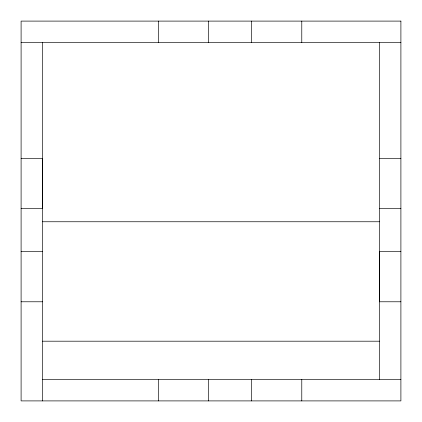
<?xml version="1.0" encoding="UTF-8"?>
<svg xmlns="http://www.w3.org/2000/svg" width="422" height="422" viewBox="0 0 422 422"><rect width="100%" height="100%" fill="white"/><g stroke="black" fill="none" stroke-linecap="round" stroke-linejoin="round"><path stroke-width="0.63" d="M42.601 400.9L42.601 158.45L21.1 158.45M379.399 379.399L379.399 251.612L400.9 251.612M379.399 42.601L379.399 301.777L400.9 301.777M21.1 42.601L400.9 42.601M379.399 158.45L400.9 158.45M21.1 208.616L42.601 208.616L42.601 42.601M379.399 208.616L400.9 208.616M42.59 221.756L379.404 221.756M21.1 251.612L42.601 251.612M21.1 301.777L42.601 301.777M42.59 341.192L379.404 341.192M42.601 379.399L400.9 379.399M301.777 21.1L301.777 42.601M301.777 379.399L301.777 400.9M251.612 21.1L251.612 42.601M251.612 379.399L251.612 400.9M208.616 21.1L208.616 42.601M208.616 379.399L208.616 400.9M158.45 21.1L158.45 42.601M158.45 379.399L158.45 400.9M400.9 21.1L21.1 21.1L21.1 400.9L400.9 400.9L400.9 21.1"/></g></svg>
